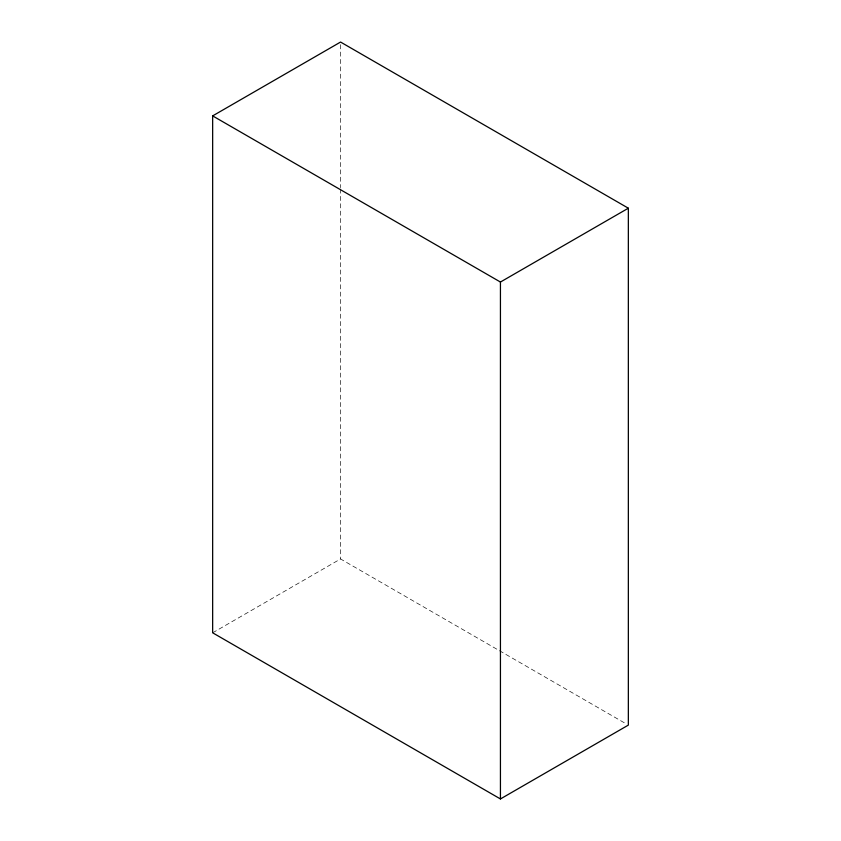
<?xml version="1.0" encoding="UTF-8"?>
<svg xmlns="http://www.w3.org/2000/svg" width="841" height="841" viewBox="0 0 841 841"><rect width="100%" height="100%" fill="white"/><g stroke="black" fill="none" stroke-linecap="round" stroke-linejoin="round"><path stroke-width="0.63" stroke-dasharray="4.21 3.15" d="M212.657 632.8L340.563 558.96L626.061 723.796M340.563 44.678L340.563 187.68M340.563 188.994L340.563 558.96"/><path stroke-width="1.26" d="M212.657 115.89L340.563 42.05L628.343 208.2L628.343 725.11L500.437 798.95L212.657 632.8L212.657 115.89L500.437 282.04L628.343 208.2M500.437 282.04L500.437 798.95"/></g></svg>
